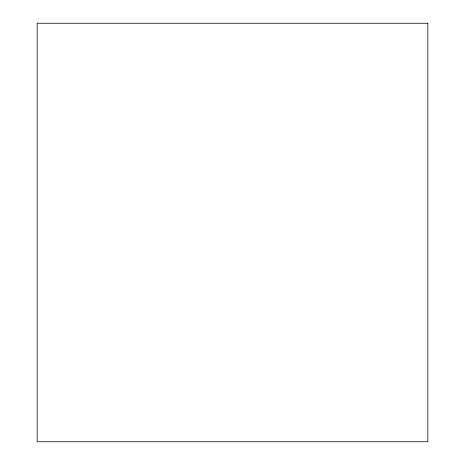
<?xml version="1.0" encoding="UTF-8"?>
<svg xmlns="http://www.w3.org/2000/svg" width="465" height="465" viewBox="0 0 465 465"><rect width="100%" height="100%" fill="white"/><g stroke="black" fill="none" stroke-linecap="round" stroke-linejoin="round"><path stroke-width="0.7" d="M427.835 23.25L37.165 23.25L37.165 441.75L427.835 441.75L427.835 23.25"/></g></svg>
